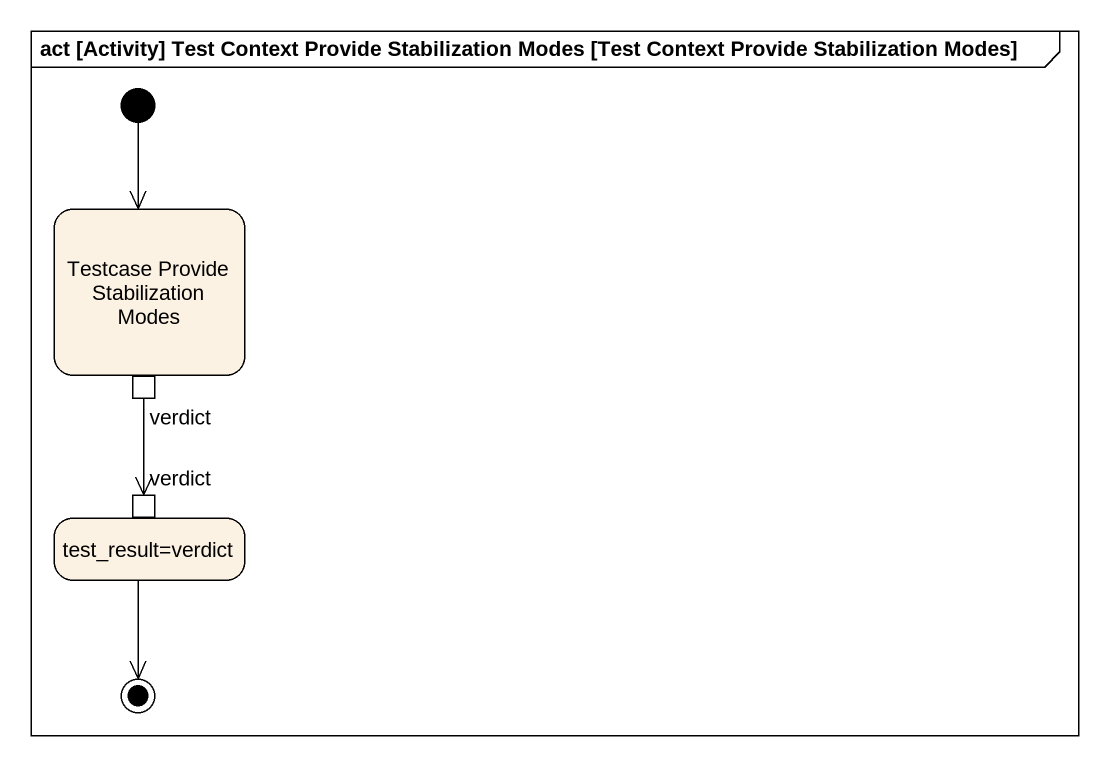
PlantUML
@startuml
mainframe act [Activity] Test Context Provide Stabilization Modes [Test Context Provide Stabilization Modes]
hide empty description
state "Testcase Provide Stabilization Modes" as Testcase_Provide {
  state verdict <<outputPin>>
}
state "test_result=verdict" as test_result_verdict {
  state "verdict" as verdict_2 <<inputPin>>
}
[*] --> Testcase_Provide
verdict --> verdict_2
test_result_verdict --> [*]
@enduml
